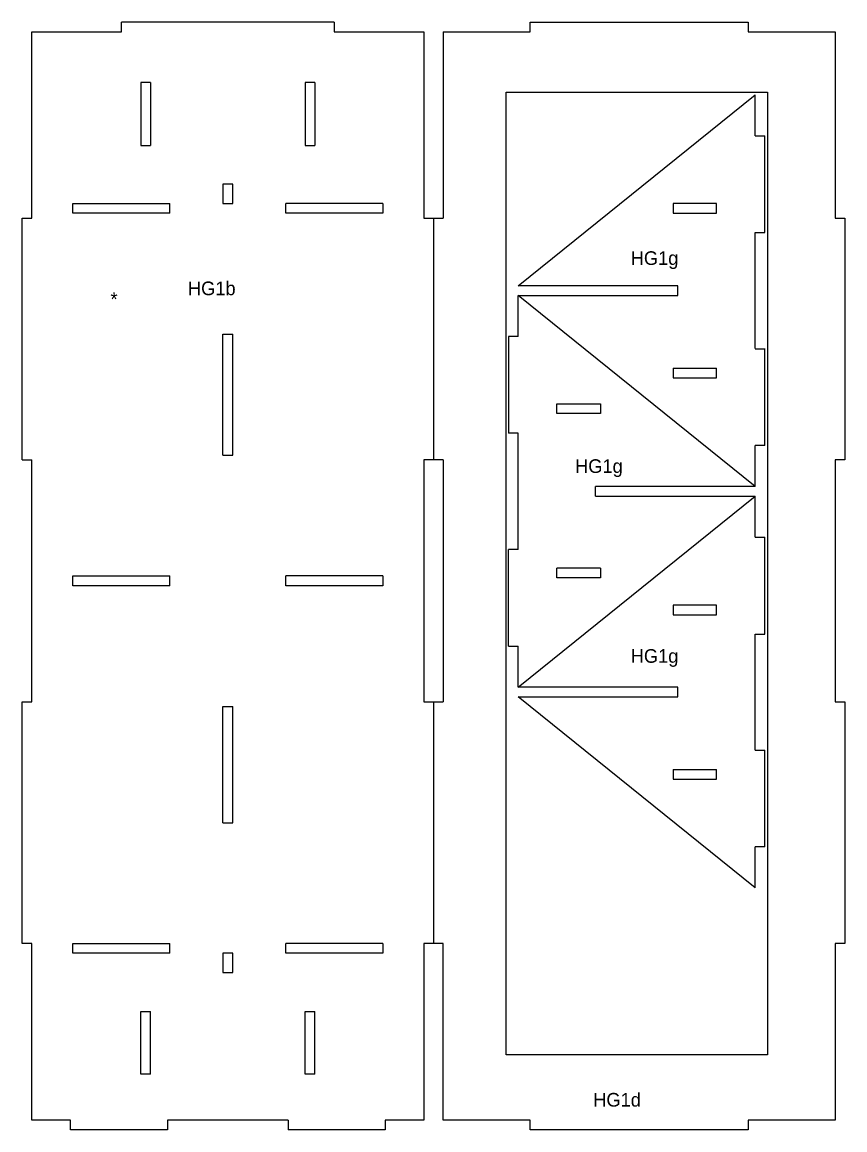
# Model space of a CAD drawing. Extents: x 8 to 500, y 6 to 292.
# Drawn here: x 330.5 to 500.5, y 5.5 to 234.5 of the extents above; entities that cross this region are included whole.
import ezdxf

# ---------------------------------------------------------------- set-up
doc = ezdxf.new("R2010")
doc.units = 0
doc.header["$MEASUREMENT"] = 0
doc.layers.add('OHNE_NAMEN', color=5, linetype='CONTINUOUS')

msp = doc.modelspace()

# ---------------------------------------------------------------- linework, layer by layer
at = {"layer": 'OHNE_NAMEN', "color": 5, "linetype": 'CONTINUOUS'}
for p, q in [((394.9982, 234.5002), (350.9984, 234.5002)), ((351.0037, 232.4999), (351.0037, 234.5002)), ((395.0053, 234.5002), (395.0053, 232.4999)), ((435.5006, 234.4999), (480.501, 234.5002)), ((435.5006, 232.4996), (435.5006, 234.4999)), ((480.4975, 234.4999), (480.4975, 232.4996)), ((332.5005, 194.0003), (332.5005, 232.4999)), ((332.5005, 232.4999), (351.0001, 232.4999)), ((395.0017, 232.4999), (413.5014, 232.4999)), ((413.5014, 232.4999), (413.5014, 194.0003)), ((417.5019, 232.4996), (435.5006, 232.4996)), ((417.5019, 232.4996), (417.5019, 193.9999)), ((480.4975, 232.4996), (498.4997, 232.4996)), ((498.4997, 232.4996), (498.4997, 193.9999)), ((432.9995, 179.9996), (482.0003, 219.5001)), ((482.0003, 211.0017), (482.0003, 219.5001)), ((482.0003, 211.0017), (484.0005, 211.0017)), ((484.0005, 191.0027), (484.0005, 211.0017)), ((330.5002, 144), (330.5002, 194.0003)), ((330.5002, 194.0003), (332.5005, 194.0003)), ((413.5014, 194.0003), (415.5017, 194.0003)), ((415.5017, 194.0003), (415.5017, 144)), ((415.5017, 193.9999), (417.5019, 193.9999)), ((498.4997, 193.9999), (500.4999, 193.9999)), ((500.4999, 193.9999), (500.4999, 144)), ((482.0003, 191.0027), (484.0005, 191.0027)), ((482.0003, 166.9997), (482.0003, 191.0027)), ((466.0018, 180.0031), (432.9995, 180.0031)), ((466.0018, 178.0028), (466.0018, 180.0031)), ((482.0003, 138.4988), (432.9995, 178.0028)), ((432.9995, 178.0028), (466.0018, 178.0028)), ((432.9995, 169.5009), (432.9995, 177.9993)), ((432.9995, 169.5009), (430.9992, 169.5009)), ((430.9992, 169.5009), (430.9992, 149.5019)), ((482.0003, 166.9962), (484.0005, 166.9962)), ((484.0005, 147.0043), (484.0005, 167.0032)), ((432.9995, 149.5019), (430.9992, 149.5019)), ((432.9995, 125.5025), (432.9995, 149.5019)), ((484.0005, 147.0007), (482.0003, 147.0007)), ((482.0003, 138.4988), (482.0003, 147.0007)), ((330.5002, 144.0004), (332.5005, 144.0004)), ((332.5005, 94.0001), (332.5005, 144)), ((415.5017, 144), (413.5014, 144)), ((413.5014, 144), (413.5014, 94.0001)), ((417.5019, 144), (415.5017, 144)), ((417.5019, 144), (417.5019, 94.0001)), ((500.4999, 144), (498.4997, 144)), ((498.4997, 144), (498.4997, 94.0001)), ((482.0003, 138.5023), (449.0014, 138.5023)), ((449.0014, 136.5021), (449.0014, 138.5023)), ((432.9995, 96.998), (482.0003, 136.4985)), ((449.0014, 136.5021), (482.0003, 136.5021)), ((482.0003, 128.0001), (482.0003, 136.4985)), ((482.0003, 128.0001), (484.0005, 128.0001)), ((484.0005, 108.0011), (484.0005, 128.0001)), ((430.9992, 105.5035), (430.9992, 125.5025)), ((432.9995, 125.4989), (430.9992, 125.4989)), ((482.0003, 108.0011), (484.0005, 108.0011)), ((482.0003, 84.0006), (482.0003, 108.0011)), ((430.9992, 105.5035), (432.9995, 105.5035)), ((432.9995, 97.0015), (432.9995, 105.5)), ((466.0018, 97.0015), (432.9995, 97.0015)), ((466.0018, 95.0013), (466.0018, 97.0015)), ((330.5002, 94.0001), (332.5005, 94.0001)), ((330.5006, 44.0002), (330.5006, 94.0001)), ((413.5014, 94.0001), (415.5017, 94.0001)), ((415.5017, 94.0001), (415.5017, 44.0002)), ((415.5017, 94.0001), (417.5019, 94.0001)), ((482.0003, 55.4997), (432.9995, 95.0013)), ((432.9995, 95.0013), (466.0018, 95.0013)), ((498.4997, 94.0001), (500.4999, 94.0001)), ((500.4999, 94.0001), (500.4999, 43.9999)), ((482.0003, 83.9971), (484.0005, 83.9971)), ((484.0005, 64.0027), (484.0005, 84.0017)), ((484.0005, 63.9999), (482.0003, 63.9999)), ((482.0003, 55.4997), (482.0003, 63.9995)), ((332.5005, 44.0002), (330.5002, 44.0002)), ((332.5005, 7.5001), (332.5005, 44.0002)), ((415.5017, 44.0002), (413.5014, 44.0002)), ((413.5014, 44.0002), (413.5014, 7.5001)), ((417.5019, 43.9999), (415.5017, 43.9999)), ((417.5019, 7.5), (417.5019, 44.0002)), ((500.4999, 43.9999), (498.4997, 43.9999)), ((498.4997, 43.9999), (498.4997, 7.4997)), ((340.5018, 7.5005), (332.5005, 7.5005)), ((340.5018, 5.5002), (340.5018, 7.5005)), ((360.5001, 7.5005), (360.5001, 5.5002)), ((385.5014, 7.5001), (360.5001, 7.5001)), ((385.5014, 7.5005), (385.5014, 5.5002)), ((405.5004, 7.5005), (405.5004, 5.5002)), ((413.5014, 7.5005), (405.5004, 7.5005)), ((435.5006, 7.5), (417.4984, 7.5)), ((435.5006, 5.5), (435.5006, 7.5)), ((480.4975, 7.5), (480.4975, 5.5)), ((498.4997, 7.5), (480.501, 7.5)), ((360.5001, 5.5002), (340.4983, 5.5002)), ((405.5004, 5.5002), (385.5014, 5.5002)), ((480.501, 5.5), (435.5006, 5.5))]:
    msp.add_line(p, q, dxfattribs=at)
at = {"layer": 'OHNE_NAMEN', "color": 1, "linetype": 'CONTINUOUS'}
for p, q in [((357.0005, 221.9999), (355.0003, 221.9999)), ((355.0003, 221.9999), (355.0003, 209)), ((357.0005, 221.9999), (357.0005, 209)), ((390.9977, 221.9999), (388.9975, 221.9999)), ((388.9975, 221.9999), (388.9975, 209)), ((390.9977, 221.9999), (390.9977, 209)), ((430.5018, 220), (484.5015, 220)), ((430.5018, 20.9999), (430.5018, 220)), ((484.5015, 220), (484.5015, 20.9999)), ((355.0003, 209), (357.0005, 209)), ((388.9975, 209), (390.9977, 209)), ((374.0009, 201.0001), (372.0006, 201.0001)), ((372.0006, 201.0001), (372.0006, 197.0003)), ((374.0009, 197.0003), (374.0009, 201.0001)), ((341.0024, 195.0004), (341.0024, 197.0003)), ((341.0024, 197.0003), (361.001, 197.0003)), ((361.001, 195.0004), (361.001, 197.0003)), ((372.0006, 197.0003), (374.0009, 197.0003)), ((404.9995, 197.0003), (385.0005, 197.0003)), ((385.004, 195), (385.004, 197.0003)), ((404.9995, 197.0003), (404.9995, 195)), ((473.9993, 197.0035), (464.9999, 197.0035)), ((464.9999, 197.0035), (464.9999, 195.0032)), ((473.9993, 195.0032), (473.9993, 197.0035)), ((361.001, 195.0004), (341.0024, 195.0004)), ((404.9995, 195.0004), (385.0005, 195.0004)), ((464.9999, 195.0032), (473.9993, 195.0032)), ((372.0006, 170.0001), (374.0009, 170.0001)), ((372.0006, 145.0001), (372.0006, 170.0001)), ((374.0009, 145.0001), (374.0009, 170.0001)), ((464.9999, 162.9992), (473.9993, 162.9992)), ((464.9999, 162.9992), (464.9999, 160.999)), ((473.9993, 160.999), (473.9993, 162.9992)), ((464.9999, 160.999), (473.9993, 160.999)), ((441.0004, 155.5979), (449.9998, 155.5979)), ((441.0004, 153.5977), (441.0004, 155.5979)), ((449.9998, 153.5977), (441.0004, 153.5977)), ((449.9998, 155.5979), (449.9998, 153.5977)), ((372.0006, 145.0001), (374.0009, 145.0001)), ((449.9998, 121.5972), (441.0004, 121.5972)), ((441.0004, 119.597), (441.0004, 121.5972)), ((449.9998, 121.5972), (449.9998, 119.597)), ((341.0024, 118.0003), (341.0024, 120.0002)), ((341.0024, 120.0002), (361.001, 120.0002)), ((361.001, 118.0003), (361.001, 120.0002)), ((404.9995, 120.0002), (385.0005, 120.0002)), ((385.004, 117.9999), (385.004, 120.0002)), ((404.9995, 120.0002), (404.9995, 117.9999)), ((449.9998, 119.597), (441.0004, 119.597)), ((361.001, 118.0003), (341.0024, 118.0003)), ((404.9995, 118.0003), (385.0005, 118.0003)), ((473.9993, 114.0019), (464.9999, 114.0019)), ((464.9999, 114.0019), (464.9999, 112.0016)), ((473.9993, 112.0016), (473.9993, 114.0019)), ((464.9999, 112.0016), (473.9993, 112.0016)), ((372.0006, 93), (374.0009, 93)), ((372.0006, 69.0002), (372.0006, 93)), ((374.0009, 69.0002), (374.0009, 93)), ((464.9999, 80.0001), (473.9993, 80.0001)), ((464.9999, 80.0001), (464.9999, 77.9999)), ((464.9999, 77.9999), (473.9993, 77.9999)), ((473.9993, 77.9999), (473.9993, 80.0001)), ((372.0006, 69.0002), (374.0009, 69.0002)), ((341.0024, 42.0003), (341.0024, 44.0002)), ((341.0024, 44.0002), (361.001, 44.0002)), ((361.001, 42.0003), (361.001, 44.0002)), ((404.9995, 44.0002), (385.0005, 44.0002)), ((385.004, 42), (385.004, 44.0002)), ((404.9995, 44.0002), (404.9995, 42)), ((361.001, 42.0003), (341.0024, 42.0003)), ((374.0009, 42), (372.0006, 42)), ((372.0006, 42), (372.0006, 38.0002)), ((374.0009, 38.0002), (374.0009, 42)), ((404.9995, 42.0003), (385.0005, 42.0003)), ((372.0006, 38.0002), (374.0009, 38.0002)), ((355.0003, 17.0001), (355.0003, 30.0003)), ((355.0003, 30.0003), (357.0005, 30.0003)), ((357.0005, 17.0001), (357.0005, 30.0003)), ((388.9975, 17.0001), (388.9975, 30.0003)), ((388.9975, 30.0003), (390.9977, 30.0003)), ((390.9977, 17.0001), (390.9977, 30.0003)), ((484.5015, 20.9999), (430.5018, 20.9999)), ((357.0005, 17.0001), (355.0003, 17.0001)), ((390.9977, 17.0001), (388.9975, 17.0001))]:
    msp.add_line(p, q, dxfattribs=at)

# ---------------------------------------------------------------- texts
at = {"layer": 'OHNE_NAMEN', "color": 7, "linetype": 'CONTINUOUS'}
for s, p in [('HG1g', (456.251, 184.306)), ('HG1b', (364.751, 178.0562)), ('*', (348.7501, 175.8062)), ('HG1g', (444.7505, 141.3063)), ('HG1g', (456.251, 102.0562)), ('HG1d', (448.5005, 10.3062))]:
    msp.add_text(s, height=2.8222, dxfattribs=at).set_placement(p)

doc.saveas('drawing.dxf')
